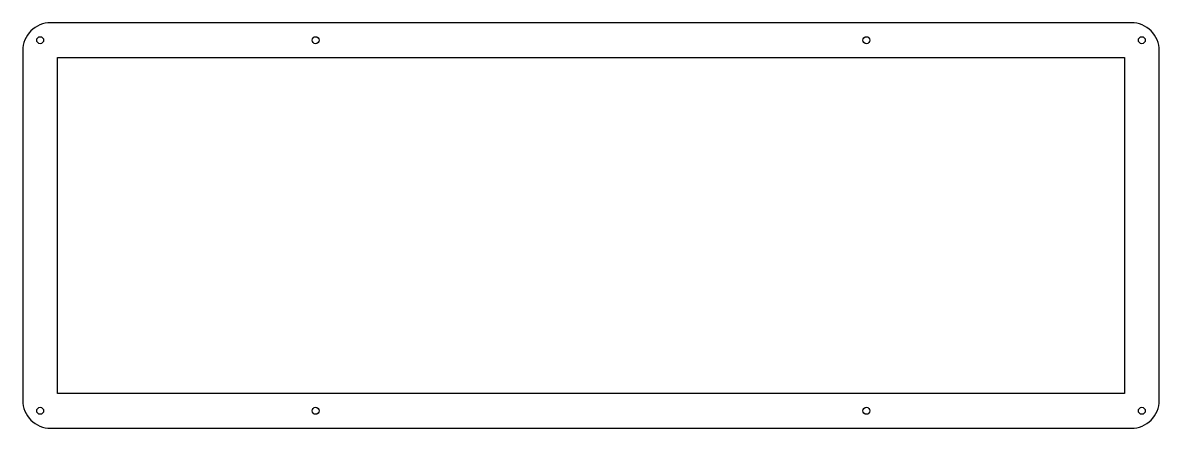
# Model space of a CAD drawing. Header units: millimetres. Extents: x -313 to 13, y -13 to 103.
import ezdxf

# ---------------------------------------------------------------- set-up
doc = ezdxf.new("R2010")
doc.units = ezdxf.units.MM
doc.layers.get('0').update_dxf_attribs({"linetype": 'CONTINUOUS'})

msp = doc.modelspace()

# ---------------------------------------------------------------- linework, layer by layer
msp.add_lwpolyline([(13, -5.2), (13, 95, 0.414214), (5, 103), (-304.75, 103, 0.414214), (-312.75, 95), (-312.75, -5.2, 0.414214), (-304.75, -13.2), (5, -13.2, 0.414214)], format="xyb", close=True)
msp.add_lwpolyline([(-302.75, 93), (3, 93), (3, -3.2), (-302.75, -3.2)], close=True)
for centre in [(-307.75, 98), (-228.81, 98), (-70.94, 98), (8, 98), (-307.75, -8.2), (-228.81, -8.2), (-70.94, -8.2), (8, -8.2)]:
    msp.add_circle(centre, 1)

doc.saveas('drawing.dxf')
